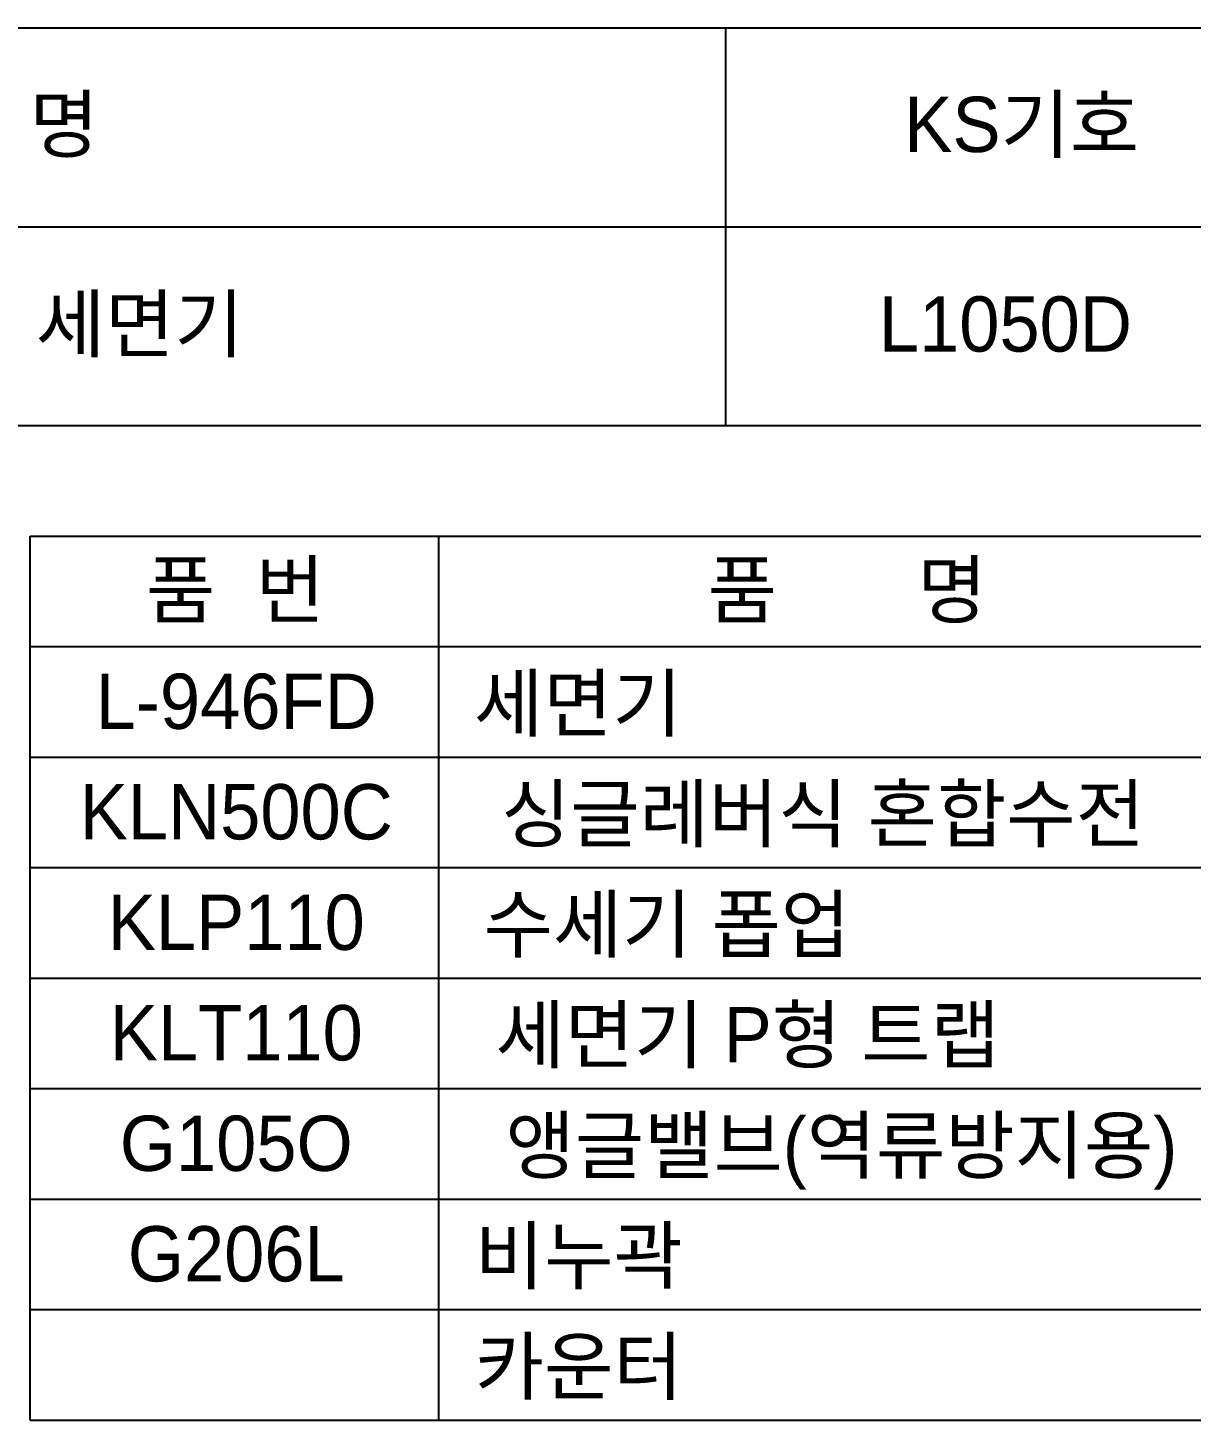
# Model space of a CAD drawing. Header units: millimetres. Extents: x 0 to 1800, y -67 to 2530.
# Drawn here: x 974 to 1501, y 1900 to 2530 of the extents above; entities that cross this region are included whole.
import ezdxf
from ezdxf.enums import TextEntityAlignment as Align

# ---------------------------------------------------------------- set-up
doc = ezdxf.new("R2010")
doc.units = ezdxf.units.MM
doc.layers.add('TEXT', color=7, linetype='Continuous')
doc.layers.add('도각라인', color=7, linetype='Continuous')
doc.styles.add('타이틀', font='H2GTRM.TTF', dxfattribs={"height": 25})

msp = doc.modelspace()

# ---------------------------------------------------------------- linework, layer by layer
at = {"layer": '도각라인', "color": 7}
for p, q in [((0, 2530), (1800, 2530)), ((1290, 2350), (1290, 2530)), ((520, 2440), (1800, 2440)), ((0, 2350), (1800, 2350)), ((975, 1900), (975, 2300)), ((975, 2300), (1770, 2300)), ((1160, 1900), (1160, 2300)), ((975, 2250), (1770, 2250)), ((975, 2200), (1770, 2200)), ((975, 2150), (1770, 2150)), ((975, 2100), (1770, 2100)), ((975, 2050), (1770, 2050)), ((975, 2000), (1770, 2000)), ((975, 1950), (1770, 1950)), ((975, 1900), (1770, 1900))]:
    msp.add_line(p, q, dxfattribs=at)

# ---------------------------------------------------------------- texts
at = {"layer": 'TEXT', "style": '타이틀'}
for s, p in [('품             명', (915.69, 2486.4)), ('KS기호', (1423.85, 2486.32)), ('톱카운터용 사각 세면기', (905.77, 2396)), ('L1050D', (1416.49, 2396)), ('품  번', (1067.94, 2275.73)), ('품       명', (1344.82, 2275.73)), ('L-946FD', (1068.33, 2225.28)), ('세면기', (1222.97, 2224.38)), ('KLN500C', (1068.33, 2175.28)), ('싱글레버식 혼합수전', (1333.92, 2174.38)), ('KLP110', (1068.33, 2125.28)), ('수세기 폽업', (1263.26, 2124.38)), ('KLT110', (1068.33, 2075.28)), ('세면기 P형 트랩', (1299.82, 2074.38)), ('G105O', (1068.33, 2025.28)), ('앵글밸브(역류방지용)', (1342.26, 2024.38)), ('G206L', (1068.33, 1975.28)), ('비누곽', (1223.36, 1974.38)), ('카운터', (1223.36, 1924.38))]:
    msp.add_text(s, height=25, dxfattribs=at).set_placement(p, align=Align.MIDDLE_CENTER)

doc.saveas('drawing.dxf')
